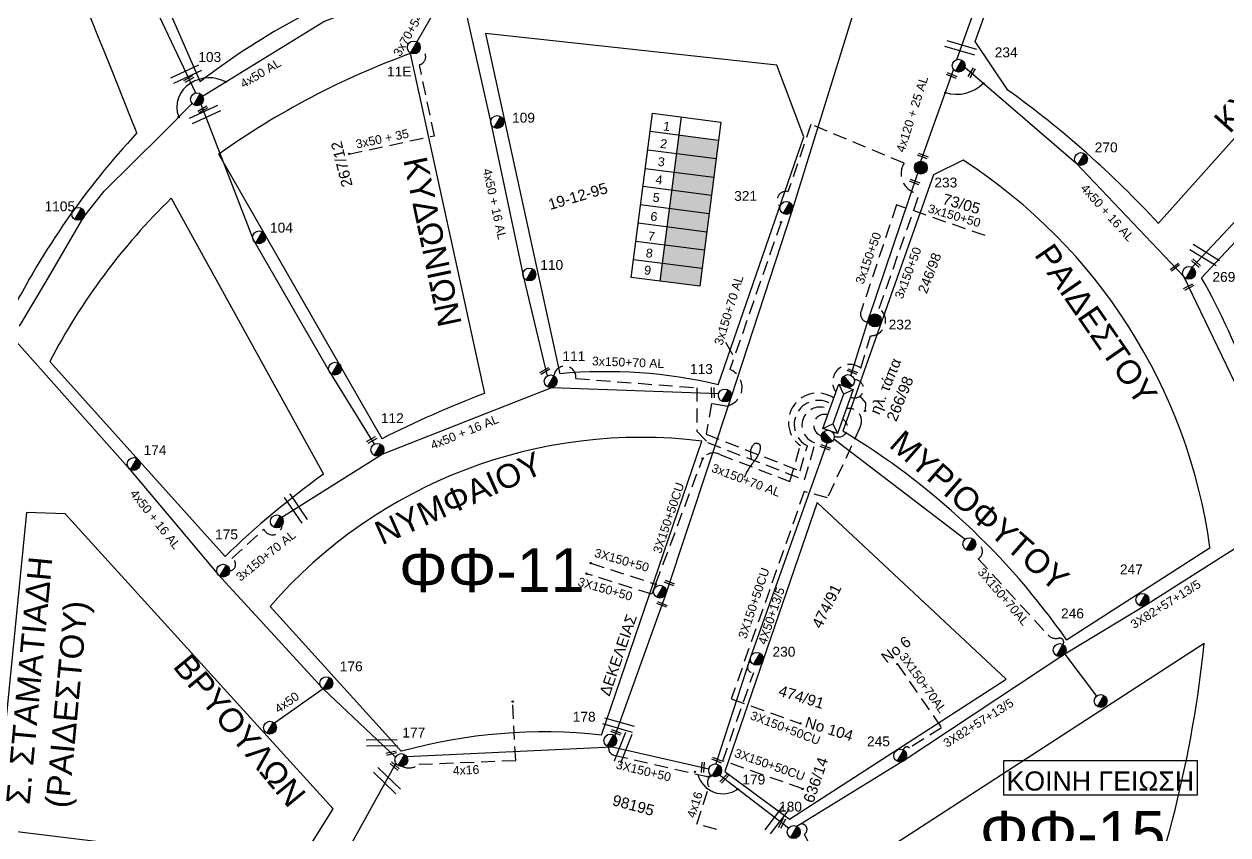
# Model space of a CAD drawing. Header units: millimetres. Extents: x 1421 to 7547, y 822 to 1863.
# Drawn here: x 5731 to 5951.4, y 1597.9 to 1746.3 of the extents above; entities that cross this region are included whole.
import ezdxf

# ---------------------------------------------------------------- set-up
doc = ezdxf.new("R2010")
doc.units = ezdxf.units.MM
doc.linetypes.add('DASHED', pattern=[19.05, 12.7, -6.35])
doc.layers.get('0').update_dxf_attribs({"lineweight": 30})
for name, color, linetype, lineweight in [('3x150+50', 7, 'Continuous', 30), ('3x50+35+16AL', 7, 'Continuous', 30), ('3x82+57+13_5', 7, 'Continuous', 30), ('4x50+13_5', 7, 'Continuous', 30), ('4x50+16_5', 7, 'Continuous', 30), ('Pillar OTE', 7, 'Continuous', 30), ('TEXT_ΔΙΑΦΟΡΑ', 7, 'Continuous', 30), ('TEXT_ΚΑΛΩΔΙΩΝ', 7, 'Continuous', 30), ('Άγνωστα', 7, 'Continuous', 30), ('Άγνωστο εναέριο καλώδιο', 7, 'Continuous', 30), ('Γυμνά εναέρια ΧΤ και ΦΟΠ (3Φ)   4x50+16AL', 7, 'Continuous', 30), ('Επιγραφές - Σχήματα', 7, 'Continuous', 30), ('Καλώδια ΧΤ   3x150+50CU', 7, 'DASHED', 30), ('Καλώδια ΧΤ   3x150+70AL', 7, 'DASHED', 30), ('Καλώδια ΧΤ   3x150AL+50CU', 7, 'DASHED', 30), ('Μηχανική τομή', 7, 'Continuous', 30), ('Στύλος Ξύλινος', 7, 'Continuous', 30), ('Στύλος Ξύλινος @ 1', 7, 'Continuous', 30), ('Στύλος ΦΜ', 7, 'Continuous', 30), ('Στύλος ΦΜ @ 1', 7, 'Continuous', 30), ('Συνδέσεις', 7, 'Continuous', 30), ('Συνεστραμμένα ΧΤ   3x70+54.6+25 AL', 7, 'SYN_LINE', 30), ('Συνεστραμμένα ΧΤ  4x120+25 AL', 7, 'SYN_LINE', 30), ('Τομή', 7, 'Continuous', 30), ('Υποσταθμός εναέριος 2 στύλων', 7, 'Continuous', 30), ('Υποσταθμός πόλεως', 7, 'Continuous', 30), ('Υπόβαθρο ΔΕΗ', 7, 'Continuous', 30), ('Υπόγεια Καλώδια Δικτύου ΧΤ  4x16AL', 7, 'DASHED', 30)]:
    doc.layers.add(name, color=color, linetype=linetype, lineweight=lineweight)
doc.styles.add('arial', font='arial.ttf')
doc.styles.get("Standard").update_dxf_attribs({"font": 'arial.ttf'})
doc.linetypes.add('SYN_LINE', pattern='A,0.5,-0.0001,["/\\/\\/\\/",Standard,S=0.1,R=0,X=0,Y=-0.05],-0.25', length=0.7501)
doc.dimstyles.new('ISO-25', dxfattribs={"dimtxt": 2.5, "dimasz": 2.5, "dimexe": 1.25, "dimexo": 0.625, "dimtad": 1, "dimtxsty": 'Standard', "dimcen": 2.5, "dimadec": 0, "dimazin": 0, "dimtfac": 1, "dimtmove": 0, "dimatfit": 3, "dimfxl": 1, "dimarcsym": 0})

# ---------------------------------------------------------------- blocks, each defined once
blk = doc.blocks.new('ΥΠΑΡΧΩΝ ΤΣΙΜΕΝΤΕΝΙΟΣ ΣΤΥΛΟΣ')
at = {"layer": 'Στύλος ΦΜ'}
blk.add_hatch(color=7, dxfattribs=at).paths.add_polyline_path([(-1.29, -2.28, 0.574793), (2.62, 0, 0.268822), (1.3, 2.27)])
at = {"layer": 'Στύλος ΦΜ', "color": 7}
blk.add_line((-1.29, -2.28), (1.3, 2.27), dxfattribs=at)
blk.add_circle((0, 0), 2.62, dxfattribs=at)
at = {"layer": 'Στύλος ΦΜ', "flags": 4}
for tag, p in [('ΑΡΙΘΜΟΣ', (-4.68, 8.05)), ('ΤΥΠΟΣ', (-4.91, 3.03))]:
    blk.add_attdef(tag, p, '', height=4, dxfattribs=at)
blk = doc.blocks.new('ΥΠΑΡΧΩΝ ΞΥΛΙΝΟΣ ΣΤΥΛΟΣ')
at = {"layer": 'Στύλος Ξύλινος'}
h = blk.add_hatch(color=7, dxfattribs=at)
h.paths.add_polyline_path([(-2.62, 0, 0.270008), (-1.29, -2.28), (1.3, 2.27, 0.576266)])
h.paths.add_polyline_path([(-1.29, -2.28, 0.574793), (2.62, 0, 0.268822), (1.3, 2.27)])
at = {"layer": 'Στύλος Ξύλινος', "color": 7}
blk.add_line((-1.29, -2.28), (1.3, 2.27), dxfattribs=at)
blk.add_circle((0, 0), 2.62, dxfattribs=at)
at = {"layer": 'Στύλος Ξύλινος', "flags": 4}
for tag, p in [('ΑΡΙΘΜΟΣ', (-4.91, 8.6)), ('ΤΥΠΟΣ', (-4.85, 3.39))]:
    blk.add_attdef(tag, p, '', height=4, dxfattribs=at)
blk = doc.blocks.new('ΥΠΟΣΤΑΘΜΟΣ ΕΝΑΕΡΙΟΣ ΕΠΙ 2 ΣΤΥΛΩΝ')
at = {"layer": 'Υποσταθμός εναέριος 2 στύλων', "linetype": 'Continuous', "lineweight": -3}
for points in [[(-11.97, -2.11, 0.574793), (-8.45, -0.07, 0.268822), (-9.64, 1.98)], [(9.68, -2.15, 0.574793), (13.19, -0.1, 0.268822), (12.01, 1.95)]]:
    blk.add_hatch(color=256, dxfattribs=at).paths.add_polyline_path(points)
for p, q in [((-11.97, -2.11), (-9.64, 1.98)), ((9.68, -2.15), (12.01, 1.95))]:
    blk.add_line(p, q, dxfattribs=at)
for centre in [(-10.81, -0.07), (10.84, -0.1)]:
    blk.add_circle(centre, 2.36, dxfattribs=at)
at = {"layer": 'Υποσταθμός πόλεως', "linetype": 'Continuous', "lineweight": -3, "ltscale": 40}
blk.add_lwpolyline([(-8.57, 2.82), (8.57, 2.82), (8.57, -2.82), (-8.57, -2.82)], close=True, dxfattribs=at)
for points in [[(-5.75, 0), (-8.57, 2.82)], [(-8.57, -2.82), (-5.75, 0)], [(-5.75, 0), (5.75, 0)], [(5.75, 0), (8.57, 2.82)], [(8.57, -2.82), (5.75, 0)]]:
    blk.add_lwpolyline(points, dxfattribs=at)
at = {"layer": 'Υποσταθμός εναέριος 2 στύλων', "ltscale": 40, "flags": 1}
for tag, p in [('ΜΕΤΑΣΧΗΜΑΤΙΣΜΟΣ', (14.09, 2.51)), ('ΙΣΧΥΣ', (14.07, -0.28)), ('ΑΡΙΘΜΟΣ', (14.19, -3))]:
    blk.add_attdef(tag, p, '', height=1.8, dxfattribs=at)
blk = doc.blocks.new('ΤΟΜΗ')
at = {"layer": 'Τομή', "lineweight": -3, "ltscale": 40}
for p, q in [((-11.37, 1.1), (11.37, 1.1)), ((11.37, -3.57), (-11.37, -3.57))]:
    blk.add_line(p, q, dxfattribs=at)
blk = doc.blocks.new('ΜΗΧΑΝΙΚΗ ΤΟΜΗ')
at = {"layer": 'Μηχανική τομή', "lineweight": -3, "ltscale": 40}
for p, q in [((-3.78, 1.15), (3.8, 1.15)), ((3.8, -0.4), (-3.78, -0.4))]:
    blk.add_line(p, q, dxfattribs=at)
blk = doc.blocks.new('_ΣΥΝΔΕΣΗ')
at = {"layer": 'Συνδέσεις', "linetype": 'SYN_LINE', "ltscale": 40}
blk.add_hatch(color=256, dxfattribs=at).paths.add_polyline_path([(0.5, -0.01, 1), (-0.5, -0.01, 1)])
at = {"layer": 'Συνδέσεις'}
blk.add_circle((0, -0.01), 0.5, dxfattribs=at)

msp = doc.modelspace()

# ---------------------------------------------------------------- hatches: boundary and pattern name
at = {"layer": 'Καλώδια ΧΤ   3x150+50CU', "linetype": 'DASHED', "lineweight": -3, "ltscale": 0.2}
h = msp.add_hatch(color=173, dxfattribs=at)
h.dxf.hatch_style = 1
h.paths.add_polyline_path([(5850.87, 1726.05), (5850.43, 1722.64), (5857.73, 1721.69), (5858.17, 1725.1)])
h = msp.add_hatch(color=133, dxfattribs=at)
h.dxf.hatch_style = 1
h.paths.add_polyline_path([(5850.43, 1722.64), (5849.98, 1719.22), (5857.29, 1718.28), (5857.73, 1721.69)])
h = msp.add_hatch(color=1, dxfattribs=at)
h.dxf.hatch_style = 1
h.paths.add_polyline_path([(5856.87, 1715.01), (5857.29, 1718.28), (5849.98, 1719.22), (5849.56, 1715.95)])
h = msp.add_hatch(color=6, dxfattribs=at)
h.dxf.hatch_style = 1
h.paths.add_polyline_path([(5849.12, 1712.6), (5856.43, 1711.65), (5856.87, 1715.01), (5849.56, 1715.95)])
h = msp.add_hatch(color=5, dxfattribs=at)
h.dxf.hatch_style = 1
h.paths.add_polyline_path([(5856, 1708.28), (5856.43, 1711.65), (5849.12, 1712.6), (5848.68, 1709.23)])
h = msp.add_hatch(color=27, dxfattribs=at)
h.dxf.hatch_style = 1
h.paths.add_polyline_path([(5855.57, 1704.97), (5856, 1708.28), (5848.68, 1709.23), (5848.25, 1705.92)])
h = msp.add_hatch(color=2, dxfattribs=at)
h.dxf.hatch_style = 1
h.paths.add_polyline_path([(5855.13, 1701.66), (5855.56, 1704.97), (5848.25, 1705.92), (5847.82, 1702.61)])
h = msp.add_hatch(color=30, dxfattribs=at)
h.dxf.hatch_style = 1
h.paths.add_polyline_path([(5854.7, 1698.3), (5855.13, 1701.61), (5847.81, 1702.56), (5847.38, 1699.25)])

# ---------------------------------------------------------------- linework, layer by layer
at = {"color": 27, "lineweight": -3, "ltscale": 0.2}
for points in [[(5810.44, 1755.1), (5816.46, 1728.25), (5822.42, 1700.01), (5826.75, 1681.89)], [(5870.97, 1599.07), (5858.33, 1608.81)]]:
    msp.add_lwpolyline(points, dxfattribs=at)
at = {"color": 6, "lineweight": -3, "ltscale": 0.2}
msp.add_lwpolyline([(5903.26, 1738.43), (5923.58, 1720.95), (5943.29, 1700.18), (5953.46, 1679.12), (5960.98, 1656.92)], dxfattribs=at)
at = {"color": 5, "lineweight": -3, "ltscale": 0.2}
msp.add_lwpolyline([(5763.38, 1731.65), (5772.92, 1706.87), (5786.89, 1682.66), (5795.12, 1669.41)], dxfattribs=at)
at = {"color": 10, "lineweight": -3, "ltscale": 0.2}
msp.add_lwpolyline([(5801.06, 1612.23), (5838.69, 1614.02), (5856.4, 1609.96)], dxfattribs=at)
at = {"layer": '3x150+50', "color": 1, "linetype": 'DASHED', "lineweight": -3, "ltscale": 0.2}
msp.add_lwpolyline([(5873.58, 1606.3), (5858.95, 1611.42), (5864.6, 1627.59, -0.909835), (5864.12, 1629.55, -2.5215)], format="xyb", dxfattribs=at)
at = {"layer": '3x50+35+16AL', "color": 7, "linetype": 'DASHED', "lineweight": -3, "ltscale": 0.2}
msp.add_lwpolyline([(5790.43, 1722.53), (5806.12, 1725.9), (5803.39, 1738.89, 0.764942), (5803.49, 1741.74)], format="xyb", dxfattribs=at)
at = {"layer": '3x82+57+13_5', "color": 133, "linetype": 'Continuous', "lineweight": -3, "ltscale": 0.2}
msp.add_lwpolyline([(5960.26, 1655.07), (5936.54, 1640.01), (5921.58, 1630.99), (5892.31, 1611.61), (5872.52, 1599.41)], dxfattribs=at)
at = {"layer": '4x50+13_5', "color": 30, "lineweight": -3, "ltscale": 0.2}
msp.add_lwpolyline([(5716.02, 1831.92), (5728.68, 1807.81), (5741.52, 1778.74), (5746.85, 1766.49), (5762.36, 1733.72)], dxfattribs=at)
at = {"layer": '4x50+13_5', "color": 133, "lineweight": -3, "ltscale": 0.2}
msp.add_lwpolyline([(5998.78, 1758.96), (5969.13, 1727.65), (5944.88, 1701.8)], dxfattribs=at)
at = {"layer": '4x50+13_5', "color": 10, "lineweight": -3, "ltscale": 0.2}
msp.add_lwpolyline([(5877.99, 1669.62), (5864.04, 1630.44), (5857.67, 1610.87)], dxfattribs=at)
at = {"layer": '4x50+16_5', "color": 133, "lineweight": -3, "ltscale": 0.2}
msp.add_lwpolyline([(5780.59, 1577.49), (5799.07, 1610.95)], dxfattribs=at)
at = {"layer": 'Pillar OTE', "lineweight": -3, "ltscale": 40}
for points in [[(5846.06, 1730.02), (5858.6, 1728.4), (5854.71, 1698.32), (5842.14, 1699.95), (5846.07, 1730.02)], [(5851.3, 1729.35), (5847.38, 1699.27)], [(5845.64, 1726.72), (5858.17, 1725.1)], [(5845.19, 1723.31), (5857.73, 1721.69)], [(5844.75, 1719.9), (5857.29, 1718.28)], [(5844.32, 1716.63), (5856.87, 1715.01)], [(5843.88, 1713.28), (5856.43, 1711.65)], [(5843.44, 1709.91), (5856, 1708.28)], [(5843.01, 1706.6), (5855.57, 1704.97)], [(5842.57, 1703.24), (5855.13, 1701.61)]]:
    msp.add_lwpolyline(points, dxfattribs=at)
at = {"layer": 'Άγνωστα', "lineweight": -3}
msp.add_lwpolyline([(5864.23, 1666.52), (5864.12, 1667.12), (5864.07, 1667.63), (5864.06, 1668.05), (5864.1, 1668.39), (5864.17, 1668.66), (5864.26, 1668.88), (5864.35, 1669.06), (5864.45, 1669.19), (5864.54, 1669.3), (5864.62, 1669.39), (5864.69, 1669.46), (5864.76, 1669.51), (5864.82, 1669.55), (5864.88, 1669.57), (5864.95, 1669.58), (5865.01, 1669.59), (5865.09, 1669.59), (5865.16, 1669.59), (5865.24, 1669.58), (5865.31, 1669.56), (5865.39, 1669.54), (5865.46, 1669.52), (5865.52, 1669.48), (5865.58, 1669.44), (5865.63, 1669.39), (5865.67, 1669.33), (5865.71, 1669.26), (5865.74, 1669.19), (5865.76, 1669.11), (5865.77, 1669.03), (5865.78, 1668.94), (5865.79, 1668.84), (5865.79, 1668.74), (5865.79, 1668.64), (5865.78, 1668.53), (5865.76, 1668.41), (5865.74, 1668.29), (5865.71, 1668.17), (5865.67, 1668.04), (5865.63, 1667.91), (5865.57, 1667.78), (5865.51, 1667.64), (5865.44, 1667.49), (5865.35, 1667.33), (5865.26, 1667.17), (5865.15, 1666.99), (5865.03, 1666.81), (5864.89, 1666.61), (5864.74, 1666.4), (5864.58, 1666.19), (5864.42, 1665.96), (5864.25, 1665.73), (5864.08, 1665.5), (5863.92, 1665.27), (5863.77, 1665.05), (5863.63, 1664.84), (5863.5, 1664.63), (5863.39, 1664.44), (5863.29, 1664.26), (5863.21, 1664.09), (5863.13, 1663.94), (5863.07, 1663.81), (5863.02, 1663.69), (5862.98, 1663.59), (5862.95, 1663.52), (5862.93, 1663.46), (5862.91, 1663.42), (5862.9, 1663.39), (5862.89, 1663.38), (5862.89, 1663.37), (5862.89, 1663.36), (5862.89, 1663.36), (5862.89, 1663.36), (5862.88, 1663.36), (5862.88, 1663.36), (5862.88, 1663.36), (5862.88, 1663.36), (5862.88, 1663.36), (5862.88, 1663.36), (5862.88, 1663.36)], dxfattribs=at)
at = {"layer": 'Άγνωστο εναέριο καλώδιο', "color": 30, "lineweight": -3, "ltscale": 0.2}
msp.add_lwpolyline([(5883.21, 1749.68), (5871.58, 1712.05), (5860.47, 1678.07), (5848.45, 1641.81), (5839.14, 1616.01)], dxfattribs=at)
at = {"layer": 'Άγνωστο εναέριο καλώδιο', "color": 10, "lineweight": -3, "ltscale": 0.2}
msp.add_lwpolyline([(5884.02, 1678.19), (5885.08, 1676.99), (5884.99, 1675.51)], dxfattribs=at)
at = {"layer": 'Άγνωστο εναέριο καλώδιο', "color": 133, "linetype": 'Continuous', "lineweight": -3, "ltscale": 0.2}
msp.add_lwpolyline([(5921.58, 1630.99), (5927.38, 1623.29)], dxfattribs=at)
at = {"layer": 'Γυμνά εναέρια ΧΤ και ΦΟΠ (3Φ)   4x50+16AL', "color": 6, "lineweight": -3, "ltscale": 0.2}
for points in [[(5763.68, 1733.13), (5785.86, 1746.78), (5809.33, 1755.92)], [(5730.15, 1690.99), (5735.03, 1699.17), (5741.92, 1711.01), (5745.67, 1715.72), (5756.3, 1726.26), (5761.75, 1731.81)]]:
    msp.add_lwpolyline(points, dxfattribs=at)
at = {"layer": 'Γυμνά εναέρια ΧΤ και ΦΟΠ (3Φ)   4x50+16AL', "color": 85, "lineweight": -3, "ltscale": 0.2}
for points in [[(5687.44, 1735.21), (5728.62, 1689.27), (5750.07, 1665.15), (5766.45, 1645.61), (5785.75, 1624.62), (5799, 1612.07)], [(5785.75, 1624.62), (5776.85, 1618.35)]]:
    msp.add_lwpolyline(points, dxfattribs=at)
at = {"layer": 'Γυμνά εναέρια ΧΤ και ΦΟΠ (3Φ)   4x50+16AL', "color": 5, "lineweight": -3, "ltscale": 0.2}
msp.add_lwpolyline([(5778.17, 1656.04), (5796.57, 1667.6), (5827.65, 1679.76), (5858.21, 1678.71)], dxfattribs=at)
at = {"layer": 'Γυμνά εναέρια ΧΤ και ΦΟΠ (3Φ)   4x50+16AL', "color": 133, "lineweight": -3, "ltscale": 0.2}
msp.add_lwpolyline([(5879.3, 1670.39), (5903.32, 1652)], dxfattribs=at)
at = {"layer": 'Επιγραφές - Σχήματα', "color": 190, "lineweight": -3}
msp.add_lwpolyline([(5910.33, 1605.23), (5945.84, 1605.23), (5945.84, 1611.4), (5910.33, 1611.4)], close=True, dxfattribs=at)
at = {"layer": 'Καλώδια ΧΤ   3x150+50CU', "color": 30, "lineweight": -3, "ltscale": 0.2}
msp.add_lwpolyline([(5879.66, 1678.92, -0.86238), (5884.2, 1683.35), (5886, 1689.25, 0.723463), (5887.59, 1694.28), (5894.96, 1715.29, -0.559158), (5892.13, 1720.89), (5875.09, 1727.95), (5870.87, 1715.64, 0.779801), (5869.43, 1712.91)], format="xyb", dxfattribs=at)
at = {"layer": 'Καλώδια ΧΤ   3x150+50CU', "color": 6, "lineweight": -3, "ltscale": 0.2}
msp.add_lwpolyline([(5906.98, 1707.6), (5890.77, 1713.21), (5884.25, 1693.79, 0.517881), (5885.66, 1691.74)], format="xyb", dxfattribs=at)
at = {"layer": 'Καλώδια ΧΤ   3x150+50CU', "color": 5, "lineweight": -3, "ltscale": 0.2}
msp.add_lwpolyline([(5869.6, 1710.04), (5860.24, 1683.09, -0.762791), (5859.53, 1676.38), (5856.89, 1676.84), (5855.87, 1671.22), (5873.1, 1664.51), (5874.43, 1669.1, -0.993729), (5878.38, 1676.98)], format="xyb", dxfattribs=at)
at = {"layer": 'Καλώδια ΧΤ   3x150+50CU', "color": 173, "lineweight": -3, "ltscale": 0.2}
msp.add_lwpolyline([(5881.58, 1675.93, -0.627139), (5884.09, 1672.58), (5878.11, 1659.56), (5873.86, 1660.75), (5860.48, 1622.8), (5873.12, 1618.28)], format="xyb", dxfattribs=at)
at = {"layer": 'Καλώδια ΧΤ   3x150+50CU', "color": 27, "lineweight": -3, "ltscale": 0.2}
msp.add_lwpolyline([(5923.38, 1559.3, 0.678743), (5921.67, 1558.93), (5882.86, 1563.27, -0.290669), (5880.07, 1566.6), (5878.68, 1582.96, 0.796108), (5877.96, 1589.16), (5873.91, 1598.03, 1.231853), (5872.52, 1599.41)], format="xyb", dxfattribs=at)
at = {"layer": 'Καλώδια ΧΤ   3x150+50CU', "color": 6, "lineweight": -3, "ltscale": 0.2}
msp.add_arc((5883.04, 1679.55), 1.68, 245.0239, 91.4415, dxfattribs=at)
at = {"layer": 'Καλώδια ΧΤ   3x150+50CU', "color": 10, "lineweight": -3, "ltscale": 0.2}
msp.add_arc((5877.6, 1672.86), 2.01, 73.3868, 253.0416, dxfattribs=at)
at = {"layer": 'Καλώδια ΧΤ   3x150+50CU', "color": 133, "lineweight": -3, "ltscale": 0.2}
msp.add_arc((5880.08, 1672.45), 1.72, 244.9308, 62.4097, dxfattribs=at)
at = {"layer": 'Καλώδια ΧΤ   3x150+70AL', "color": 27, "lineweight": -3, "ltscale": 0.2}
msp.add_lwpolyline([(5828, 1681.94, -0.991514), (5832.02, 1681.43), (5854.19, 1679.74), (5854.19, 1671.81), (5856.16, 1669.71), (5873.92, 1662.87), (5875.87, 1669.67, -0.974436), (5877.48, 1676.13)], format="xyb", dxfattribs=at)
at = {"layer": 'Καλώδια ΧΤ   3x150+70AL', "color": 2, "lineweight": -3, "ltscale": 0.2}
msp.add_lwpolyline([(5834.75, 1647.65), (5846.63, 1643.75), (5855.26, 1666.81, -0.366705), (5858.37, 1667.53), (5871.24, 1662.57), (5873.15, 1669.14, -0.985622), (5879.28, 1677.84)], format="xyb", dxfattribs=at)
at = {"layer": 'Καλώδια ΧΤ   3x150+70AL', "color": 85, "lineweight": -3, "ltscale": 0.2}
msp.add_lwpolyline([(5768.62, 1646.22, 0.771792), (5769.05, 1648.48), (5774.9, 1653.82, 0.804608), (5778.23, 1654.58)], format="xyb", dxfattribs=at)
at = {"layer": 'Καλώδια ΧΤ   3x150+70AL', "color": 133, "lineweight": -3, "ltscale": 0.2}
for points in [[(5905.24, 1651.31, -0.700088), (5905.7, 1648.43), (5918.46, 1634.51, 0.269867), (5920.45, 1633.89, -0.68749), (5921.23, 1632.73, -0.563484)], [(5890.92, 1629.13), (5898.99, 1617.5), (5893.1, 1613.76, 0.683342), (5892.02, 1613.42, -0.356592)]]:
    msp.add_lwpolyline(points, format="xyb", dxfattribs=at)
at = {"layer": 'Καλώδια ΧΤ   3x150AL+50CU', "color": 2, "lineweight": -3, "ltscale": 0.2}
msp.add_lwpolyline([(5846.63, 1643.75), (5845.96, 1641.93), (5833.98, 1645.69)], dxfattribs=at)
at = {"layer": 'Καλώδια ΧΤ   3x150AL+50CU', "color": 10, "lineweight": -3, "ltscale": 0.2}
msp.add_lwpolyline([(5838.06, 1613.99, 0.405985), (5838.99, 1612.47), (5855.82, 1608.61, 0.280692), (5856.75, 1608.83)], format="xyb", dxfattribs=at)
at = {"layer": 'Συνεστραμμένα ΧΤ   3x70+54.6+25 AL', "color": 7, "lineweight": -3, "ltscale": 15}
msp.add_lwpolyline([(5809.87, 1755.25), (5802.94, 1743.08)], dxfattribs=at)
at = {"layer": 'Συνεστραμμένα ΧΤ  4x120+25 AL', "color": 27, "lineweight": -3, "ltscale": 20}
msp.add_lwpolyline([(5901.77, 1739.85), (5911.17, 1766.16), (5920.48, 1793.07), (5930.32, 1818.07)], dxfattribs=at)
at = {"layer": 'Συνεστραμμένα ΧΤ  4x120+25 AL', "color": 6, "lineweight": -3, "ltscale": 20}
for points in [[(5895.21, 1721.22), (5901.21, 1737.98)], [(5882.41, 1682), (5885.7, 1692.5), (5894.63, 1719.01)]]:
    msp.add_lwpolyline(points, dxfattribs=at)
at = {"layer": 'Υπόβαθρο ΔΕΗ', "lineweight": -3, "ltscale": 0.2}
for points in [[(5911.16, 1734.24), (5905.17, 1743.14), (5926.81, 1803.42)], [(5749.58, 1767.11), (5763.21, 1735.76)], [(5983.58, 1760.09), (5938.7, 1709.85)], [(5946.61, 1699.89), (5989.85, 1746.06)], [(5815.5, 1744.6), (5829.12, 1682.31)], [(5858.11, 1680.28), (5873.79, 1725.69), (5868.82, 1738.81), (5815.5, 1744.6)], [(5801.7, 1740.92), (5815.31, 1678.7)], [(5796.54, 1670.4), (5766.66, 1722.5)], [(5902.98, 1721.41), (5897.52, 1718.72), (5880.95, 1671.78)], [(5757.94, 1714.44), (5785.8, 1663.9)], [(5735.69, 1684.54), (5767.8, 1648.86)], [(5836.73, 1616.14), (5855.11, 1669.96)], [(5876.25, 1658.73), (5859.34, 1609.45), (5871.14, 1600.74), (5910.84, 1626.38), (5876.25, 1658.73)], [(5731.41, 1656.88), (5725.63, 1598.97)], [(5738.5, 1656.66), (5731.41, 1656.88)], [(5787.56, 1602.62), (5738.5, 1656.66)], [(5921.9, 1633.61), (5948.16, 1650.49)], [(5776.06, 1639.71), (5800.11, 1613.16)], [(5879.52, 1589.14), (5947.11, 1633)], [(5781.05, 1592.21), (5787.56, 1602.62)], [(5725.63, 1598.97), (5781.05, 1592.21)]]:
    msp.add_lwpolyline(points, dxfattribs=at)
for centre, radius, start, end in [((1822.43, 166.52), 4227.5, 21.6529, 23.01313), ((5840.4, 1636.27), 125.92, 109.422, 127.8089), ((5850.9, 1604.77), 144.77, 109.8664, 125.5851), ((5805.44, 1587.1), 181.17, 42.6473, 54.3018), ((5859.65, 1626.31), 147.26, 137.1856, 153.1471), ((5848.18, 1636.64), 100.93, 7.8858, 57.1194), ((5839.53, 1630.49), 117.06, 134.1835, 152.5007), ((5827.59, 1633.31), 136.38, 10.9665, 29.2232), ((5837.4, 1592.33), 90.36, 76.7523, 95.261), ((5881.31, 1504.13), 186.63, 110.711, 117.0141), ((5811.36, 1556.08), 135.02, 35.0446, 58.975), ((5843.92, 1580.79), 89.87, 82.8496, 139.035), ((5877.05, 1536.44), 156.76, 125.5997, 134.1828), ((5727.4, 1655.84), 220.9, 337.9804, 354.065), ((5826.16, 1519.34), 97.38, 83.7702, 105.5172), ((5795.37, 1642.58), 168.75, 335.0404, 344.7289)]:
    msp.add_arc(centre, radius, start, end, dxfattribs=at)
at = {"layer": 'Υπόβαθρο ΔΕΗ', "lineweight": -3}
for centre, radius, start, end in [((5763.98, 1731.14), 5.02, 119.4529, 201.2231), ((5764.93, 1730.07), 6.42, 62.1454, 122.0796), ((5901.73, 1740.53), 7.05, 253.328, 314.4787), ((5858.96, 1610.14), 4.74, 194.6627, 304.7954)]:
    msp.add_arc(centre, radius, start, end, dxfattribs=at)
at = {"layer": 'Υπόγεια Καλώδια Δικτύου ΧΤ  4x16AL', "color": 7, "lineweight": -3, "ltscale": 0.2}
for points in [[(5800.24, 1610.42, 0.304491), (5803.25, 1610.79), (5821.01, 1611.52), (5820.46, 1622.27)], [(5857.84, 1598.87), (5854.18, 1599.83), (5856.41, 1606.68, -0.533698), (5856.97, 1608.67)]]:
    msp.add_lwpolyline(points, format="xyb", dxfattribs=at)

# ---------------------------------------------------------------- block references
at = {"layer": 'Μηχανική τομή', "lineweight": -3}
for p, xscale, yscale, zscale, rotation in [((5900.8, 1736.84), 0.2499999999999189, 0.2499999999999189, 0.2499999999999189, 338.3725341809358), ((5904.59, 1737.37), 0.2499999999999189, 0.2499999999999189, 0.2499999999999189, 57.96416655064789), ((5761.19, 1736.19), 0.249999999999919, 0.249999999999919, 0.249999999999919, 29.67638679999716), ((5763.77, 1730.63), 0.249999999999919, 0.249999999999919, 0.249999999999919, 29.67638679999716), ((5895.53, 1722.08), 0.2499999999999189, 0.2499999999999189, 0.2499999999999189, 338.3725341809358), ((5894.02, 1717.34), 0.2499999999999189, 0.2499999999999189, 0.2499999999999189, 338.3725341809358), ((5941.79, 1701.75), 0.2499999999999189, 0.2499999999999189, 0.2499999999999189, 37.94554040394294), ((5945.54, 1702.5), 0.2499999999999189, 0.2499999999999189, 0.2499999999999189, 317.4289848881972), ((5944.29, 1698.09), 0.2499999999999189, 0.2499999999999189, 0.2499999999999189, 28.28799180758773), ((5826.37, 1682.74), 0.249999999999919, 0.249999999999919, 0.249999999999919, 29.67638679999716), ((5882.62, 1682.62), 0.2499999999999189, 0.2499999999999189, 0.2499999999999189, 338.3725341809358), ((5857.02, 1678.82), 0.2499999999999189, 0.2499999999999189, 0.2499999999999189, 271.2452334201274), ((5794.68, 1670.09), 0.249999999999919, 0.249999999999919, 0.249999999999919, 29.67638679999716), ((5877.68, 1668.75), 0.2499999999999189, 0.2499999999999189, 0.2499999999999189, 338.3725341809358), ((5849.13, 1643.91), 0.2499999999999189, 0.2499999999999189, 0.2499999999999189, 338.3725341809358), ((5847.78, 1639.98), 0.2499999999999189, 0.2499999999999189, 0.2499999999999189, 338.3725341809358), ((5839.34, 1616.57), 0.2499999999999189, 0.2499999999999189, 0.2499999999999189, 338.3725341809358), ((5798.25, 1612.77), 0.249999999999919, 0.249999999999919, 0.249999999999919, 14.61889437019473), ((5857.83, 1611.46), 0.2499999999999189, 0.2499999999999189, 0.2499999999999189, 338.3725341809358), ((5798.77, 1610.4), 0.249999999999919, 0.249999999999919, 0.249999999999919, 317.2635606072263), ((5855.19, 1610.23), 0.2499999999999189, 0.2499999999999189, 0.2499999999999189, 267.3627635934694), ((5859.28, 1608.09), 0.2499999999999189, 0.2499999999999189, 0.2499999999999189, 46.99378181614364), ((5869.86, 1599.93), 0.2499999999999189, 0.2499999999999189, 0.2499999999999189, 62.21367809987766)]:
    msp.add_blockref('ΜΗΧΑΝΙΚΗ ΤΟΜΗ', p, dxfattribs=dict(at, xscale=xscale, yscale=yscale, zscale=zscale, rotation=rotation))
at = {"layer": 'Στύλος Ξύλινος @ 1', "lineweight": -3, "ltscale": 40}
ref = msp.add_blockref('ΥΠΑΡΧΩΝ ΞΥΛΙΝΟΣ ΣΤΥΛΟΣ', (5895.21, 1720.04), dxfattribs=dict(at, xscale=0.4499999999998181, yscale=0.4499999999998181, zscale=0.4499999999998181))
ref.add_attrib('ΤΥΠΟΣ', '233', (5897.68, 1716.42), dxfattribs={"layer": 'Στύλος Ξύλινος', "height": 1.8, "flags": 4})
ref = msp.add_blockref('ΥΠΑΡΧΩΝ ΞΥΛΙΝΟΣ ΣΤΥΛΟΣ', (5886.79, 1692.07), dxfattribs=dict(at, xscale=0.4499999999998181, yscale=0.4499999999998181, zscale=0.4499999999998181))
ref.add_attrib('ΤΥΠΟΣ', '232', (5889.31, 1690.41), dxfattribs={"layer": 'Στύλος Ξύλινος', "height": 1.8, "flags": 4})
at = {"layer": 'Στύλος ΦΜ @ 1', "lineweight": -3, "ltscale": 40}
ref = msp.add_blockref('ΥΠΑΡΧΩΝ ΤΣΙΜΕΝΤΕΝΙΟΣ ΣΤΥΛΟΣ', (5802.36, 1742.05), dxfattribs=dict(at, xscale=0.4499999999998181, yscale=0.4499999999998181, zscale=0.4499999999998181))
ref.add_attrib('ΑΡΙΘΜΟΣ', '11Ε', (5797.45, 1736.74), dxfattribs={"layer": 'Στύλος ΦΜ', "height": 1.8, "flags": 4})
ref = msp.add_blockref('ΥΠΑΡΧΩΝ ΤΣΙΜΕΝΤΕΝΙΟΣ ΣΤΥΛΟΣ', (5902.12, 1738.73), dxfattribs=dict(at, xscale=0.4499999999998181, yscale=0.4499999999998181, zscale=0.4499999999998181))
ref.add_attrib('ΤΥΠΟΣ', '234', (5908.74, 1740.26), dxfattribs={"layer": 'Στύλος ΦΜ', "height": 1.8, "flags": 4})
ref = msp.add_blockref('ΥΠΑΡΧΩΝ ΤΣΙΜΕΝΤΕΝΙΟΣ ΣΤΥΛΟΣ', (5762.65, 1732.57), dxfattribs=dict(at, xscale=0.4499999999998181, yscale=0.4499999999998181, zscale=0.4499999999998181))
ref.add_attrib('ΤΥΠΟΣ', '103', (5762.89, 1739.4), dxfattribs={"layer": 'Στύλος ΦΜ', "height": 1.8, "flags": 4})
ref = msp.add_blockref('ΥΠΑΡΧΩΝ ΤΣΙΜΕΝΤΕΝΙΟΣ ΣΤΥΛΟΣ', (5817.63, 1728.4), dxfattribs=dict(at, xscale=0.4499999999998181, yscale=0.4499999999998181, zscale=0.4499999999998181))
ref.add_attrib('ΤΥΠΟΣ', '109', (5820.35, 1728.29), dxfattribs={"layer": 'Στύλος ΦΜ', "height": 1.8, "flags": 4})
ref = msp.add_blockref('ΥΠΑΡΧΩΝ ΤΣΙΜΕΝΤΕΝΙΟΣ ΣΤΥΛΟΣ', (5924.53, 1721.64), dxfattribs=dict(at, xscale=0.4499999999998181, yscale=0.4499999999998181, zscale=0.4499999999998181))
ref.add_attrib('ΤΥΠΟΣ', '270', (5927.05, 1722.86), dxfattribs={"layer": 'Στύλος ΦΜ', "height": 1.8, "flags": 4})
ref = msp.add_blockref('ΥΠΑΡΧΩΝ ΤΣΙΜΕΝΤΕΝΙΟΣ ΣΤΥΛΟΣ', (5870.58, 1712.67), dxfattribs=dict(at, xscale=0.4499999999998181, yscale=0.4499999999998181, zscale=0.4499999999998181))
ref.add_attrib('ΤΥΠΟΣ', '321', (5861.02, 1713.97), dxfattribs={"layer": 'Στύλος ΦΜ', "height": 1.8, "flags": 4})
ref = msp.add_blockref('ΥΠΑΡΧΩΝ ΤΣΙΜΕΝΤΕΝΙΟΣ ΣΤΥΛΟΣ', (5740.89, 1711.58), dxfattribs=dict(at, xscale=0.4499999999998181, yscale=0.4499999999998181, zscale=0.4499999999998181))
ref.add_attrib('ΤΥΠΟΣ', '1105', (5734.73, 1712.06), dxfattribs={"layer": 'Στύλος ΦΜ', "height": 1.8, "flags": 4})
ref = msp.add_blockref('ΥΠΑΡΧΩΝ ΤΣΙΜΕΝΤΕΝΙΟΣ ΣΤΥΛΟΣ', (5774.02, 1707.29), dxfattribs=dict(at, xscale=0.4499999999998181, yscale=0.4499999999998181, zscale=0.4499999999998181))
ref.add_attrib('ΤΥΠΟΣ', '104', (5776.02, 1708.15), dxfattribs={"layer": 'Στύλος ΦΜ', "height": 1.8, "flags": 4})
ref = msp.add_blockref('ΥΠΑΡΧΩΝ ΤΣΙΜΕΝΤΕΝΙΟΣ ΣΤΥΛΟΣ', (5823.5, 1700.48), dxfattribs=dict(at, xscale=0.4499999999998181, yscale=0.4499999999998181, zscale=0.4499999999998181))
ref.add_attrib('ΤΥΠΟΣ', '110', (5825.51, 1701.33), dxfattribs={"layer": 'Στύλος ΦΜ', "height": 1.8, "flags": 4})
ref = msp.add_blockref('ΥΠΑΡΧΩΝ ΤΣΙΜΕΝΤΕΝΙΟΣ ΣΤΥΛΟΣ', (5944.3, 1700.78), dxfattribs=dict(at, xscale=0.4499999999998181, yscale=0.4499999999998181, zscale=0.4499999999998181))
ref.add_attrib('ΤΥΠΟΣ', '269', (5948.6, 1699.14), dxfattribs={"layer": 'Στύλος ΦΜ', "height": 1.8, "flags": 4})
at = {"layer": 'Στύλος ΦΜ @ 1', "lineweight": -3, "ltscale": 40, "xscale": 0.4499999999998181, "yscale": 0.4499999999998181, "zscale": 0.4499999999998181}
for p in [(5787.92, 1683.23), (5777.28, 1655.27), (5904.08, 1651.11), (5847.43, 1642.41), (5928.14, 1622.39), (5776.02, 1617.51)]:
    msp.add_blockref('ΥΠΑΡΧΩΝ ΤΣΙΜΕΝΤΕΝΙΟΣ ΣΤΥΛΟΣ', p, dxfattribs=at)
at = {"layer": 'Στύλος ΦΜ @ 1', "lineweight": -3, "ltscale": 40}
ref = msp.add_blockref('ΥΠΑΡΧΩΝ ΤΣΙΜΕΝΤΕΝΙΟΣ ΣΤΥΛΟΣ', (5827.42, 1680.92), dxfattribs=dict(at, xscale=0.4499999999998181, yscale=0.4499999999998181, zscale=0.4499999999998181))
ref.add_attrib('ΤΥΠΟΣ', '111', (5829.57, 1684.62), dxfattribs={"layer": 'Στύλος ΦΜ', "height": 1.8, "flags": 4})
ref = msp.add_blockref('ΥΠΑΡΧΩΝ ΤΣΙΜΕΝΤΕΝΙΟΣ ΣΤΥΛΟΣ', (5859.32, 1678.33), dxfattribs=dict(at, xscale=0.4499999999998181, yscale=0.4499999999998181, zscale=0.4499999999998181))
ref.add_attrib('ΤΥΠΟΣ', '113', (5852.92, 1682.27), dxfattribs={"layer": 'Στύλος ΦΜ', "height": 1.8, "flags": 4})
ref = msp.add_blockref('ΥΠΑΡΧΩΝ ΤΣΙΜΕΝΤΕΝΙΟΣ ΣΤΥΛΟΣ', (5795.69, 1668.38), dxfattribs=dict(at, xscale=0.4499999999998181, yscale=0.4499999999998181, zscale=0.4499999999998181))
ref.add_attrib('ΤΥΠΟΣ', '112', (5796.32, 1673.27), dxfattribs={"layer": 'Στύλος ΦΜ', "height": 1.8, "flags": 4})
ref = msp.add_blockref('ΥΠΑΡΧΩΝ ΤΣΙΜΕΝΤΕΝΙΟΣ ΣΤΥΛΟΣ', (5751.06, 1665.77), dxfattribs=dict(at, xscale=0.4499999999998181, yscale=0.4499999999998181, zscale=0.4499999999998181))
ref.add_attrib('ΤΥΠΟΣ', '174', (5752.87, 1667.42), dxfattribs={"layer": 'Στύλος ΦΜ', "height": 1.8, "flags": 4})
ref = msp.add_blockref('ΥΠΑΡΧΩΝ ΤΣΙΜΕΝΤΕΝΙΟΣ ΣΤΥΛΟΣ', (5767.44, 1646.24), dxfattribs=dict(at, xscale=0.4499999999998181, yscale=0.4499999999998181, zscale=0.4499999999998181))
ref.add_attrib('ΤΥΠΟΣ', '175', (5765.96, 1651.99), dxfattribs={"layer": 'Στύλος ΦΜ', "height": 1.8, "flags": 4})
ref = msp.add_blockref('ΥΠΑΡΧΩΝ ΤΣΙΜΕΝΤΕΝΙΟΣ ΣΤΥΛΟΣ', (5935.78, 1640.92), dxfattribs=dict(at, xscale=0.4499999999998181, yscale=0.4499999999998181, zscale=0.4499999999998181))
ref.add_attrib('ΤΥΠΟΣ', '247', (5931.66, 1645.59), dxfattribs={"layer": 'Στύλος ΦΜ', "height": 1.8, "flags": 4})
ref = msp.add_blockref('ΥΠΑΡΧΩΝ ΤΣΙΜΕΝΤΕΝΙΟΣ ΣΤΥΛΟΣ', (5920.64, 1631.71), dxfattribs=dict(at, xscale=0.4499999999998181, yscale=0.4499999999998181, zscale=0.4499999999998181))
ref.add_attrib('ΤΥΠΟΣ', '246', (5920.88, 1637.52), dxfattribs={"layer": 'Στύλος ΦΜ', "height": 1.8, "flags": 4})
ref = msp.add_blockref('ΥΠΑΡΧΩΝ ΤΣΙΜΕΝΤΕΝΙΟΣ ΣΤΥΛΟΣ', (5865.17, 1630.1), dxfattribs=dict(at, xscale=0.4499999999998181, yscale=0.4499999999998181, zscale=0.4499999999998181))
ref.add_attrib('ΤΥΠΟΣ', '230', (5868.04, 1630.5), dxfattribs={"layer": 'Στύλος ΦΜ', "height": 1.8, "flags": 4})
ref = msp.add_blockref('ΥΠΑΡΧΩΝ ΤΣΙΜΕΝΤΕΝΙΟΣ ΣΤΥΛΟΣ', (5786.33, 1625.65), dxfattribs=dict(at, xscale=0.4499999999998181, yscale=0.4499999999998181, zscale=0.4499999999998181))
ref.add_attrib('ΤΥΠΟΣ', '176', (5788.8, 1627.82), dxfattribs={"layer": 'Στύλος ΦΜ', "height": 1.8, "flags": 4})
ref = msp.add_blockref('ΥΠΑΡΧΩΝ ΤΣΙΜΕΝΤΕΝΙΟΣ ΣΤΥΛΟΣ', (5838.34, 1615.14), dxfattribs=dict(at, xscale=0.4499999999998181, yscale=0.4499999999998181, zscale=0.4499999999998181))
ref.add_attrib('ΤΥΠΟΣ', '178', (5831.46, 1618.61), dxfattribs={"layer": 'Στύλος ΦΜ', "height": 1.8, "flags": 4})
ref = msp.add_blockref('ΥΠΑΡΧΩΝ ΤΣΙΜΕΝΤΕΝΙΟΣ ΣΤΥΛΟΣ', (5800.07, 1611.58), dxfattribs=dict(at, xscale=0.4499999999998181, yscale=0.4499999999998181, zscale=0.4499999999998181))
ref.add_attrib('ΤΥΠΟΣ', '177', (5800.26, 1615.7), dxfattribs={"layer": 'Στύλος ΦΜ', "height": 1.8, "flags": 4})
ref = msp.add_blockref('ΥΠΑΡΧΩΝ ΤΣΙΜΕΝΤΕΝΙΟΣ ΣΤΥΛΟΣ', (5891.43, 1612.39), dxfattribs=dict(at, xscale=0.4499999999998181, yscale=0.4499999999998181, zscale=0.4499999999998181))
ref.add_attrib('ΤΥΠΟΣ', '245', (5885.35, 1614.09), dxfattribs={"layer": 'Στύλος ΦΜ', "height": 1.8, "flags": 4})
ref = msp.add_blockref('ΥΠΑΡΧΩΝ ΤΣΙΜΕΝΤΕΝΙΟΣ ΣΤΥΛΟΣ', (5857.55, 1609.7), dxfattribs=dict(at, xscale=0.4499999999998181, yscale=0.4499999999998181, zscale=0.4499999999998181))
ref.add_attrib('ΤΥΠΟΣ', '179', (5862.52, 1607.1), dxfattribs={"layer": 'Στύλος ΦΜ', "height": 1.8, "flags": 4})
ref = msp.add_blockref('ΥΠΑΡΧΩΝ ΤΣΙΜΕΝΤΕΝΙΟΣ ΣΤΥΛΟΣ', (5871.93, 1598.38), dxfattribs=dict(at, xscale=0.4499999999998181, yscale=0.4499999999998181, zscale=0.4499999999998181))
ref.add_attrib('ΤΥΠΟΣ', '180', (5869.24, 1602.14), dxfattribs={"layer": 'Στύλος ΦΜ', "height": 1.8, "flags": 4})
at = {"layer": 'Συνδέσεις', "lineweight": -3, "xscale": 0.25, "yscale": 0.25, "zscale": 0.25}
for p in [(5761.52, 1735.51), (5767.93, 1735.74), (5906.67, 1735.5), (5899.7, 1733.77), (5759.31, 1729.32), (5790.52, 1722.56), (5869.6, 1710.04), (5884.99, 1675.51), (5855.26, 1666.81), (5834.75, 1647.65), (5833.98, 1645.7), (5846.63, 1643.75), (5890.92, 1629.13), (5820.46, 1622.27), (5873.12, 1618.28), (5853.85, 1609.42), (5861.66, 1606.25), (5873.58, 1606.3)]:
    msp.add_blockref('_ΣΥΝΔΕΣΗ', p, dxfattribs=at)
at = {"layer": 'Τομή', "lineweight": -3}
for p, xscale, yscale, zscale, rotation in [((5902.42, 1741.69), 0.2499999999998872, 0.2499999999998872, 0.2499999999998872, 163.8877399253824), ((5760.54, 1737.44), 0.2499999999998873, 0.2499999999998873, 0.2499999999998873, 24.71432164228123), ((5763.99, 1730.06), 0.2499999999998873, 0.2499999999998873, 0.2499999999998873, 24.71432164228123), ((5947.03, 1703.77), 0.2499999999998873, 0.2499999999998873, 0.2499999999998873, 148.47638842824), ((5780.52, 1657.47), 0.2499999999998873, 0.2499999999998873, 0.2499999999998873, 124.1243703202549), ((5839.76, 1617.68), 0.2499999999998872, 0.2499999999998872, 0.2499999999998872, 163.8877399253824), ((5840.98, 1613.73), 0.2499999999998872, 0.2499999999998872, 0.2499999999998872, 248.376501129514), ((5796.51, 1614.42), 0.2499999999998873, 0.2499999999998873, 0.2499999999998873, 180.8797510191651), ((5797.65, 1608.03), 0.2499999999998873, 0.2499999999998873, 0.2499999999998873, 316.1121705842689), ((5869.12, 1600.5), 0.2499999999998872, 0.2499999999998872, 0.2499999999998872, 232.6552527435847)]:
    msp.add_blockref('ΤΟΜΗ', p, dxfattribs=dict(at, xscale=xscale, yscale=yscale, zscale=zscale, rotation=rotation))
at = {"layer": 'Υποσταθμός εναέριος 2 στύλων', "lineweight": -3, "xscale": 0.4999999999999998, "yscale": 0.4999999999999998, "zscale": 0.4999999999999998, "rotation": 250.2608757702078}
msp.add_blockref('ΥΠΟΣΤΑΘΜΟΣ ΕΝΑΕΡΙΟΣ ΕΠΙ 2 ΣΤΥΛΩΝ', (5880.06, 1675.86), dxfattribs=at)

# ---------------------------------------------------------------- texts
at = {"lineweight": -3, "ltscale": 40, "attachment_point": 1, "style": 'arial'}
for s, insert, char_height, width, rotation in [('{\\H1.083x;ΚΥΖΙΚΟΥ}', (5948.53, 1729), 4, 35.3422, 48.1951), ('{\\H1.083x;ΚΥΔΩΝΙΩΝ}', (5804.65, 1722.37), 4, 35.3422, 281.8878), ('{\\H1.083x;ΡΑΙΔΕΣTΟΥ}', (5919.42, 1706.57), 4, 35.3422, 304.6034), ('{\\H1.083x;ΜΥΡΙΟΦΥTΟΥ}', (5892.04, 1672.29), 4, 35.3422, 318.8174), ('{\\H1.083x;ΝΥΜΦΑΙΟΥ}', (5794.73, 1654.83), 4, 35.3422, 24.11), ('{\\H1.083x;Σ. ΣΤΑΜΑΤΙΑΔΗ (ΡΑΙΔΕΣΤΟΥ)}', (5727.67, 1603.71), 4, 53.8262, 84.6975), ('ΔΕΚΕΛΕΙΑΣ', (5836.3, 1623.79), 2, 58.5321, 71), ('{\\H1.083x;ΒΡΥΟΥΛΩΝ}', (5761.42, 1631.41), 4, 35.3422, 309.4151)]:
    msp.add_mtext(s, dxfattribs=dict(at, insert=insert, char_height=char_height, width=width, rotation=rotation))
at = {"lineweight": -3, "ltscale": 30, "char_height": 1.63, "width": 11.2573, "attachment_point": 1, "rotation": 353}
for s, insert in [('1', (5848.14, 1728.5)), ('2', (5847.59, 1725.31)), ('3', (5847.16, 1722)), ('4', (5846.74, 1718.73)), ('5', (5846.23, 1715.46)), ('6', (5845.81, 1711.97)), ('7', (5845.34, 1708.37)), ('8', (5844.97, 1705.28)), ('9', (5844.65, 1702.16))]:
    msp.add_mtext(s, dxfattribs=dict(at, insert=insert))
at = {"layer": 'TEXT_ΔΙΑΦΟΡΑ', "lineweight": -3, "ltscale": 0.2, "style": 'arial'}
msp.add_text('246/98 ', height=1.8, rotation=69.2578, dxfattribs=at).set_placement((5896.28, 1696.83))
at = {"layer": 'TEXT_ΚΑΛΩΔΙΩΝ', "lineweight": -3, "ltscale": 0.2, "style": 'arial'}
for s, rotation, p in [('3x70+54,6+25', 60.6399, (5799.88, 1740.25)), ('4x50 AL', 31.0569, (5771.19, 1734.54)), ('4x120 + 25 AL', 72.2599, (5892.16, 1722.71)), ('3x50 + 35', 12, (5791.91, 1723.53)), ('4x50 + 16 AL', 282.4117, (5814.97, 1719.69)), ('4x50 + 16 AL', 312.0337, (5924.35, 1716.18)), ('3x150+50 ', 343.6031, (5896.38, 1711.89)), ('3x150+50 ', 70.2892, (5884.67, 1698.56)), ('3x150+50 ', 69.2578, (5891.86, 1695.87)), ('3x150+70 AL', 72.8812, (5858.85, 1687.39)), ('3x150+70 AL', 357.7619, (5834.96, 1683.86)), ('4x50 + 16 AL', 22.1868, (5805.82, 1668.39)), ('3x150+70 AL', 339.366, (5856.72, 1664.41)), ('4x50 + 16 AL', 308.6493, (5750.27, 1660.32)), ('3x150+70 AL', 38.8119, (5770.6, 1644.2)), ('4x50', 35.441, (5777.59, 1620.07)), ('4x16', 2.6187, (5809.54, 1608.84)), ('4x16', 72.3592, (5853.82, 1600.83))]:
    msp.add_text(s, height=1.6, rotation=rotation, dxfattribs=at).set_placement(p)
at = {"layer": 'TEXT_ΚΑΛΩΔΙΩΝ', "lineweight": -3, "char_height": 1.6, "attachment_point": 1}
for s, insert, rotation in [('3X150+50CU', (5846.1, 1649.78), 71.4412), ('3X150+50', (5835.74, 1650.36), 344.0401), ('3X150+50CU', (5861.71, 1634.18), 71.4412), ('3X150+50', (5832.69, 1645.07), 344.0401), ('3X150+70AL', (5906.71, 1646.96), 310.548), ('3X82+57+13/5', (5933.4, 1636.88), 32.2185), ('4X50+13/5', (5865.33, 1633.08), 71.4412), ('3X150+70AL', (5892.47, 1631.45), 305.6626), ('3X82+57+13/5', (5899.12, 1615.15), 32.2185), ('3X150+50CU', (5864.39, 1620.6), 339.157), ('3X150+50', (5839.64, 1611.59), 346.3753), ('3X150+50CU', (5861.44, 1613.72), 340.6697)]:
    msp.add_mtext_dynamic_manual_height_columns(s, width=1.8, gutter_width=12.5, heights=[0.0453], dxfattribs=dict(at, insert=insert, rotation=rotation))
at = {"layer": 'Επιγραφές - Σχήματα', "color": 190, "lineweight": -3, "insert": (5910.89, 1609.49), "char_height": 3.5, "width": 35.1311, "attachment_point": 1}
msp.add_mtext('KOINH ΓΕΙΩΣΗ', dxfattribs=at)
at = {"layer": 'Υπόβαθρο ΔΕΗ', "lineweight": -3, "char_height": 2, "attachment_point": 1}
for s, width, insert, rotation in [('267/12', 17.2548, (5789.23, 1716.28), 104.204), ('19-12-95', 17.2548, (5826.75, 1714.19), 16.5029), ('73/05', 17.2548, (5899.57, 1715.35), 344), ('ηλ. τάπα\\P266/98', 13.407, (5885.75, 1675.41), 67.8262), ('474/91', 17.2548, (5875.15, 1636.38), 63.617), ('No 6', 17.2548, (5887.71, 1630.79), 37.9869), ('474/91', 17.2548, (5869.56, 1625.33), 342.8359), ('No 104', 17.2548, (5874.42, 1619.55), 342.8359), ('636/14', 17.2548, (5873.61, 1604.21), 71), ('98195', 10.4646, (5839.08, 1605.28), 344.8103)]:
    msp.add_mtext_dynamic_manual_height_columns(s, width=width, gutter_width=12.5, heights=[0], dxfattribs=dict(at, insert=insert, rotation=rotation))
at = {"layer": 'Υπόβαθρο ΔΕΗ', "lineweight": -3, "char_height": 8, "attachment_point": 1}
for s, insert in [('ΦΦ-11', (5799.64, 1650.36)), ('ΦΦ-15', (5906.02, 1602.24))]:
    msp.add_mtext_dynamic_manual_height_columns(s, width=30.8332, gutter_width=12.5, heights=[0], dxfattribs=dict(at, insert=insert))

# ---------------------------------------------------------------- leaders
at = {"layer": 'Επιγραφές - Σχήματα', "lineweight": -3, "ltscale": 40}
msp.add_leader([(5860.76, 1685.76), (5859.5, 1688.01)], dimstyle='ISO-25', override={"dimasz": 1, "dimtad": 0}, dxfattribs=at)

doc.saveas('drawing.dxf')
